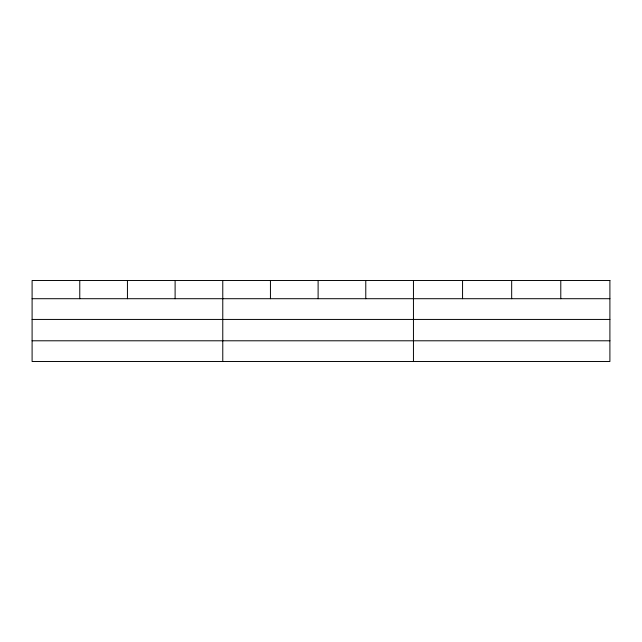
<?xml version="1.0" encoding="UTF-8"?>
<svg xmlns="http://www.w3.org/2000/svg" width="642" height="642" viewBox="0 0 642 642"><rect width="100%" height="100%" fill="white"/><g stroke="black" fill="none" stroke-linecap="round" stroke-linejoin="round"><path stroke-width="0.96" d="M32.1 298.707L609.9 298.707M32.1 319.435L609.9 319.435M32.1 340.79L609.9 340.79M560.787 280.482L560.787 298.707M511.674 280.482L511.674 298.707M462.561 280.482L462.561 298.707M413.448 280.482L413.448 361.518M365.779 280.482L365.779 298.707M318.111 280.482L318.111 298.707M270.442 280.482L270.442 298.707M222.774 280.482L222.774 361.518M175.105 280.482L175.105 298.707M127.437 280.482L127.437 298.707M79.769 280.482L79.769 298.707M609.9 280.482L32.1 280.482L32.1 361.518L609.9 361.518L609.9 280.482"/></g></svg>
